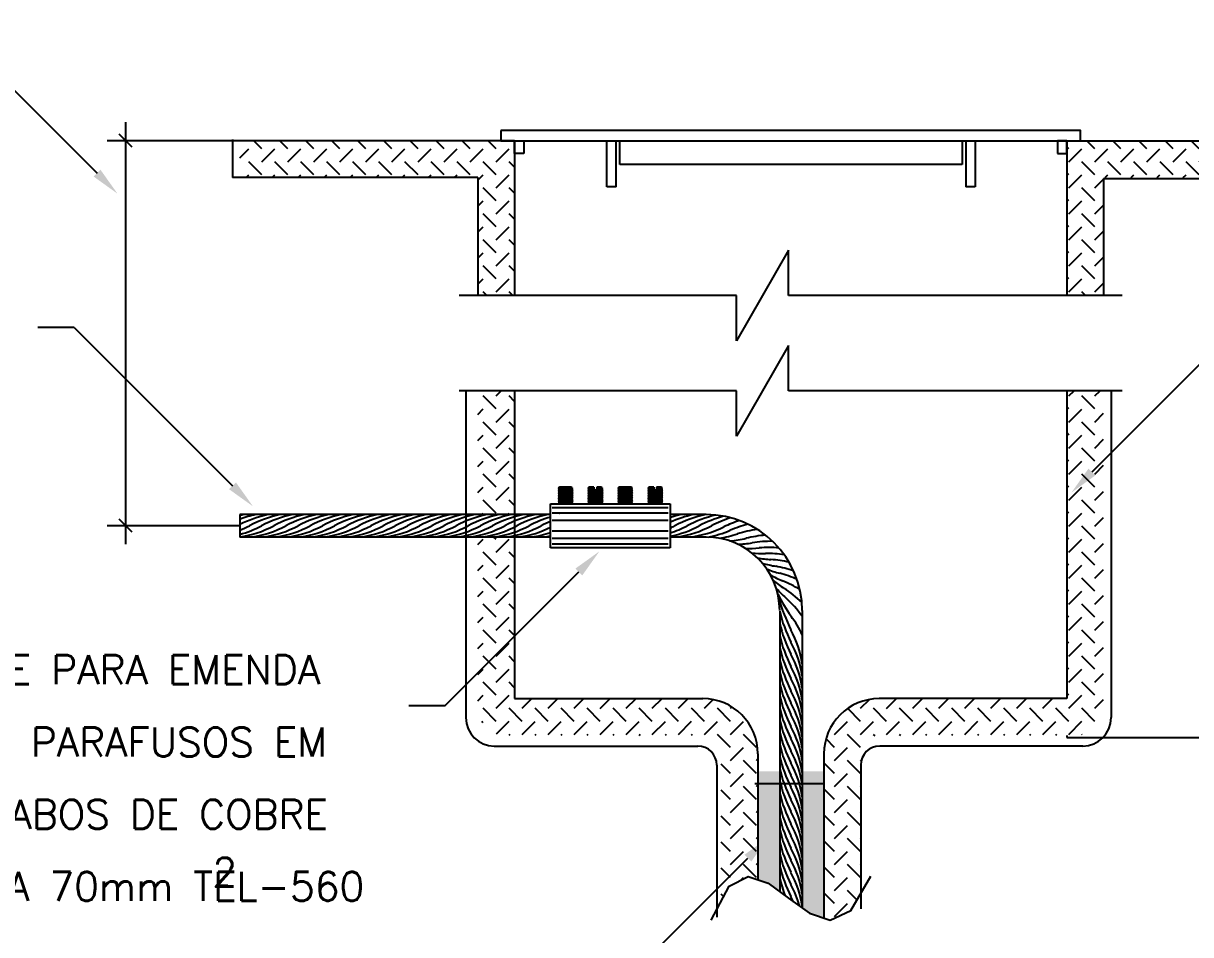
# Model space of a CAD drawing. Header units: millimetres. Extents: x -6668.5 to -6647.8, y -4697.4 to -4681.6.
# Drawn here: x -6662.9 to -6654.83, y -4688.22 to -4681.92 of the extents above; entities that cross this region are included whole.
import ezdxf
from ezdxf.enums import TextEntityAlignment as Align

# ---------------------------------------------------------------- set-up
doc = ezdxf.new("R2010")
doc.units = ezdxf.units.MM
doc.header["$LTSCALE"] = 10
doc.layers.add('Termotécnica', color=7, linetype='Continuous')
doc.styles.add('r80', font='romans.shx')

msp = doc.modelspace()

# ---------------------------------------------------------------- hatches: boundary and pattern name
at = {"layer": 'Termotécnica'}
h = msp.add_hatch(dxfattribs=at)
h.set_pattern_fill('CHECKERED', color=1, scale=0.127273, angle=45, style=0)
h.set_pattern_definition([(45, (-6664.6719, -4700.69756), (2e-14, 0.1799908), [0.1272727, -0.1272727]), (135, (-6664.6719, -4700.60757), (-0.1799908, 2e-14), [0.1272727, -0.1272727])])
h.paths.add_polyline_path([(-6659.7591, -4686.3608), (-6659.5046, -4686.1063), (-6659.5046, -4685.4735), (-6659.7591, -4685.4735)], flags=0)
h.paths.add_polyline_path([(-6659.6953, -4685.318), (-6659.6112, -4685.318), (-6659.5272, -4685.318), (-6659.5046, -4685.318), (-6659.5046, -4684.4624), (-6659.7591, -4684.4624), (-6659.7591, -4685.318)], flags=0)
h.paths.add_polyline_path([(-6657.1361, -4687.98), (-6657.3654, -4687.7506), (-6657.3654, -4688.1086), (-6657.3227, -4688.1225), (-6657.1805, -4688.0558)], flags=0)
h.paths.add_polyline_path([(-6657.822, -4686.9726, 0.414214), (-6658.2038, -4686.5907), (-6659.5046, -4686.5907), (-6659.5046, -4686.1063), (-6659.7591, -4686.3608), (-6659.7591, -4686.6544, 0.414214), (-6659.5682, -4686.8453), (-6658.2038, -4686.8453, -0.414214), (-6658.0766, -4686.9726), (-6658.0766, -4687.9922), (-6658.0213, -4687.8871), (-6657.8893, -4687.8207), (-6657.822, -4687.8437)], flags=0)
h.paths.add_polyline_path([(-6661.4045, -4682.9876), (-6659.7591, -4682.9876), (-6659.7591, -4683.8035), (-6659.5046, -4683.8035), (-6659.5046, -4682.8221), (-6659.5046, -4682.7331), (-6659.6, -4682.7331), (-6661.4045, -4682.7331)])
h.paths.add_polyline_path([(-6655.5909, -4682.7331), (-6655.6829, -4682.7331), (-6655.6864, -4682.7331), (-6655.6864, -4682.8221), (-6655.6864, -4683.8035), (-6655.4318, -4683.8035), (-6655.4318, -4682.9876), (-6653.783, -4682.9876), (-6653.783, -4682.7331)], flags=0)
h.paths.add_polyline_path([(-6655.4318, -4684.4624), (-6655.6864, -4684.4624), (-6655.6864, -4686.5907), (-6656.9836, -4686.5907, 0.414214), (-6657.3654, -4686.9726), (-6657.3654, -4687.7506), (-6657.1361, -4687.98), (-6657.1109, -4687.9369), (-6657.1109, -4686.9726, -0.414214), (-6656.9836, -4686.8453), (-6655.6864, -4686.8453), (-6655.6228, -4686.8453, 0.414214), (-6655.4318, -4686.6544), (-6655.4318, -4685.2046)])
h.paths.add_polyline_path([(-6657.822, -4688.3673), (-6657.8893, -4688.3443), (-6658.0213, -4688.4107), (-6658.0464, -4688.4584), (-6657.822, -4688.6828)])
h.paths.add_polyline_path([(-6657.1109, -4689.8942), (-6657.1109, -4688.4604), (-6657.1805, -4688.5793), (-6657.3227, -4688.6461), (-6657.3654, -4688.6322), (-6657.3654, -4689.6397)])
h.paths.add_polyline_path([(-6658.0766, -4690.2027), (-6658.0766, -4691.2145, 1), (-6657.1109, -4691.2145), (-6657.1109, -4689.8942), (-6657.3654, -4689.6397), (-6657.3654, -4691.2145, -1), (-6657.822, -4691.2145), (-6657.822, -4690.4573)])
h.paths.add_polyline_path([(-6657.822, -4690.4573), (-6657.822, -4688.6828), (-6658.0464, -4688.4584), (-6658.0766, -4688.5158), (-6658.0766, -4690.2027)], flags=0)
h = msp.add_hatch(dxfattribs=at)
h.set_pattern_fill('CONC', color=1, scale=0.254545, style=0)
h.set_pattern_definition([(0, (-6664.43008, -4700.53466), (0, 0.2545455), [0, -0.2545455]), (0, (-6664.42753, -4700.62375), (0, 0.2545455), [0, -0.2545455]), (0, (-6664.4199, -4700.4863), (0, 0.2545455), [0, -0.2545455]), (338.1986, (-6664.552258, -4700.5652), (0.76363643, -0.25454543), [0.0274153, -1.343354]), (216.8699, (-6664.526803, -4700.575383), (0.76363634, 0.50909094), [0.0127273, -1.26]), (130.6013, (-6664.536985, -4700.58302), (1.27272738, -1.527272477), [0.0234678, -2.3233252, 0]), (206.5651, (-6664.62098, -4700.61356), (-0.2545452, -0.2545458), [0.005692, -0.563489, 0]), (326.3099, (-6664.626076, -4700.61611), (0.5090908, -0.2545458), [0.009178, -0.908599]), (108.4349, (-6664.61844, -4700.6212), (-0.25454505, 0.509091), [0.0080495, -0.796894, 0]), (225, (-6664.45808, -4700.63902), (0, -0.2545455), [0.0107993, -0.3491821, 0]), (0, (-6664.4657, -4700.64666), (0.2545455, 0.2545455), [0.0152727, -0.2392727, 0]), (135, (-6664.45044, -4700.64666), (-0.2545455, 0), [0.0107993, -0.3491821, 0]), (251.5651, (-6664.48862, -4700.47611), (0.25454505, 0.509091), [0.0080495, -0.796894, 0]), (0, (-6664.49117, -4700.48375), (0.2545455, 0.2545455), [0.0127273, -0.2418182, 0]), (143.1301, (-6664.47844, -4700.483746), (-0.76363634, 0.50909094), [0.0127273, -1.26]), (213.6901, (-6664.62353, -4700.473564), (0.5090908, 0.2545458), [0.009178, -0.908599]), (341.5651, (-6664.63117, -4700.478655), (-0.509091, 0.25454505), [0.016099, -0.7888445]), (126.8699, (-6664.615894, -4700.483746), (0.50909094, -0.76363634), [0.0127273, -1.26]), (0, (-6664.5497, -4700.48375), (0, 0.2545455), [0, -0.2545455]), (0, (-6664.61844, -4700.54993), (0, 0.2545455), [0, -0.2545455]), (0, (-6664.54717, -4700.6441), (0, 0.2545455), [0, -0.2545455]), (0, (-6664.47844, -4700.5652), (0, 0.2545455), [0, -0.2545455]), (0, (-6664.55226, -4700.52193), (0, 0.2545455), [0, -0.2545455]), (0, (-6664.60826, -4700.5143), (0, 0.2545455), [0, -0.2545455]), (0, (-6664.58535, -4700.52956), (0, 0.2545455), [0, -0.2545455]), (0, (-6664.59553, -4700.59066), (0, 0.2545455), [0, -0.2545455]), (0, (-6664.65662, -4700.58047), (0, 0.2545455), [0, -0.2545455]), (0, (-6664.65408, -4700.52193), (0, 0.2545455), [0, -0.2545455]), (0, (-6664.6617, -4700.46593), (0, 0.2545455), [0, -0.2545455]), (0, (-6664.5828, -4700.45575), (0, 0.2545455), [0, -0.2545455]), (0, (-6664.5268, -4700.44556), (0, 0.2545455), [0, -0.2545455]), (0, (-6664.4377, -4700.45575), (0, 0.2545455), [0, -0.2545455]), (0, (-6664.4988, -4700.53466), (0, 0.2545455), [0, -0.2545455]), (0, (-6664.52426, -4700.48884), (0, 0.2545455), [0, -0.2545455]), (0, (-6664.5039, -4700.61102), (0, 0.2545455), [0, -0.2545455]), (0, (-6664.58026, -4700.62375), (0, 0.2545455), [0, -0.2545455]), (0, (-6664.5039, -4700.67975), (0, 0.2545455), [0, -0.2545455]), (0, (-6664.5879, -4700.66447), (0, 0.2545455), [0, -0.2545455]), (0, (-6664.66935, -4700.6721), (0, 0.2545455), [0, -0.2545455]), (0, (-6664.6388, -4700.68484), (0, 0.2545455), [0, -0.2545455]), (0, (-6664.63626, -4700.6492), (0, 0.2545455), [0, -0.2545455]), (0, (-6664.4657, -4700.68993), (0, 0.2545455), [0, -0.2545455]), (0, (-6664.43517, -4700.58556), (0, 0.2545455), [0, -0.2545455]), (0, (-6664.4479, -4700.5092), (0, 0.2545455), [0, -0.2545455]), (0, (-6664.56498, -4700.69247), (0, 0.2545455), [0, -0.2545455])])
h.paths.add_polyline_path([(-6657.503, -4689.2269), (-6657.4835, -4689.2269), (-6657.4835, -4689.5216), (-6657.3654, -4689.6397), (-6657.3654, -4688.6322), (-6657.4665, -4688.5992), (-6657.516, -4688.5634), (-6657.516, -4689.2269)])
h.paths.add_polyline_path([(-6657.3654, -4688.1086), (-6657.3654, -4687.7506), (-6657.3654, -4687.0941), (-6657.516, -4687.0941), (-6657.516, -4688.0398), (-6657.4665, -4688.0756)])
h.paths.add_polyline_path([(-6657.6715, -4687.915), (-6657.6715, -4687.831), (-6657.6715, -4687.7469), (-6657.6715, -4687.6629), (-6657.6715, -4687.5788), (-6657.6715, -4687.4948), (-6657.6715, -4687.4108), (-6657.6715, -4687.3267), (-6657.6715, -4687.2427), (-6657.6715, -4687.1586), (-6657.6715, -4687.0941), (-6657.822, -4687.0941), (-6657.822, -4687.8437), (-6657.7517, -4687.8678), (-6657.6715, -4687.9267)])
h.paths.add_polyline_path([(-6657.7039, -4690.5754), (-6657.7039, -4690.3326, -0.761341), (-6657.5722, -4690.2973), (-6657.5593, -4690.2778), (-6657.5529, -4690.2734), (-6657.5383, -4690.2631), (-6657.5139, -4690.2771), (-6657.5113, -4690.2818), (-6657.4835, -4690.3326), (-6657.4835, -4691.1344), (-6657.5937, -4691.3155), (-6657.7039, -4691.1344), (-6657.7039, -4690.5754), (-6657.822, -4690.4573), (-6657.822, -4691.2145, 1), (-6657.3654, -4691.2145), (-6657.3654, -4689.6397), (-6657.4835, -4689.5216), (-6657.4835, -4690.0838), (-6657.4835, -4690.0838, -0.761341), (-6657.6153, -4690.119), (-6657.6282, -4690.1385), (-6657.6386, -4690.1458), (-6657.6492, -4690.1533), (-6657.6736, -4690.1393), (-6657.6844, -4690.1195), (-6657.7039, -4690.0838), (-6657.7039, -4689.2269), (-6657.6844, -4689.2269), (-6657.6715, -4689.2269), (-6657.6715, -4689.1756), (-6657.6715, -4689.0916), (-6657.6715, -4689.0076), (-6657.6715, -4688.9235), (-6657.6715, -4688.8395), (-6657.6715, -4688.7554), (-6657.6715, -4688.6714), (-6657.6715, -4688.5873), (-6657.6715, -4688.5033), (-6657.6715, -4688.4503), (-6657.7517, -4688.3914), (-6657.822, -4688.3673), (-6657.822, -4688.6828), (-6657.822, -4690.4573)])

# ---------------------------------------------------------------- linework, layer by layer
at = {"layer": 'Termotécnica', "color": 2}
for p, q in [((-6663.427, -4681.9214), (-6662.3912, -4682.9572)), ((-6659.5046, -4682.7331), (-6661.4045, -4682.7331)), ((-6655.6829, -4682.7331), (-6653.783, -4682.7331)), ((-6654.4091, -4683.9203), (-6655.5131, -4685.0243)), ((-6662.5495, -4684.0246), (-6662.7995, -4684.0246)), ((-6662.5495, -4684.0246), (-6662.4762, -4684.0978)), ((-6662.4762, -4684.0978), (-6661.4546, -4685.1195)), ((-6659.1926, -4685.1281), (-6659.2037, -4685.1346)), ((-6659.2037, -4685.1346), (-6659.1926, -4685.1393)), ((-6659.1926, -4685.1393), (-6659.2037, -4685.1458)), ((-6659.2037, -4685.1458), (-6659.1926, -4685.1504)), ((-6659.1926, -4685.1504), (-6659.2037, -4685.157)), ((-6659.2037, -4685.157), (-6659.1926, -4685.1616)), ((-6659.1926, -4685.1616), (-6659.2037, -4685.1681)), ((-6659.2037, -4685.1681), (-6659.1926, -4685.1728)), ((-6659.1926, -4685.1728), (-6659.2037, -4685.1793)), ((-6659.2037, -4685.1793), (-6659.1926, -4685.1839)), ((-6659.113, -4685.1281), (-6659.1926, -4685.1281)), ((-6659.1926, -4685.1281), (-6659.1057, -4685.1281)), ((-6659.1057, -4685.1281), (-6659.113, -4685.1324)), ((-6659.113, -4685.1324), (-6659.1019, -4685.137)), ((-6659.1019, -4685.137), (-6659.113, -4685.1436)), ((-6659.113, -4685.1436), (-6659.1019, -4685.1482)), ((-6659.1019, -4685.1482), (-6659.113, -4685.1547)), ((-6659.113, -4685.1547), (-6659.1019, -4685.1594)), ((-6659.1019, -4685.1594), (-6659.113, -4685.1659)), ((-6659.113, -4685.1659), (-6659.1019, -4685.1705)), ((-6659.1019, -4685.1705), (-6659.113, -4685.1771)), ((-6659.113, -4685.1771), (-6659.1019, -4685.1817)), ((-6659.1019, -4685.1817), (-6659.113, -4685.1882)), ((-6658.9858, -4685.1281), (-6658.9969, -4685.1346)), ((-6658.9969, -4685.1346), (-6658.9858, -4685.1393)), ((-6658.9858, -4685.1393), (-6658.9969, -4685.1458)), ((-6658.9969, -4685.1458), (-6658.9858, -4685.1504)), ((-6658.9858, -4685.1504), (-6658.9969, -4685.157)), ((-6658.9969, -4685.157), (-6658.9858, -4685.1616)), ((-6658.9858, -4685.1616), (-6658.9969, -4685.1681)), ((-6658.9969, -4685.1681), (-6658.9858, -4685.1728)), ((-6658.9858, -4685.1728), (-6658.9969, -4685.1793)), ((-6658.9969, -4685.1793), (-6658.9858, -4685.1839)), ((-6658.9858, -4685.1281), (-6658.9555, -4685.1281)), ((-6658.9555, -4685.1281), (-6658.9858, -4685.1281)), ((-6658.9555, -4685.1281), (-6658.9555, -4685.1472)), ((-6658.9555, -4685.1472), (-6658.9364, -4685.1472)), ((-6658.9062, -4685.1281), (-6658.9364, -4685.1281)), ((-6658.9364, -4685.1281), (-6658.9364, -4685.1472)), ((-6658.9364, -4685.1281), (-6658.8989, -4685.1281)), ((-6658.8989, -4685.1281), (-6658.9062, -4685.1324)), ((-6658.9062, -4685.1324), (-6658.8951, -4685.137)), ((-6658.8951, -4685.137), (-6658.9062, -4685.1436)), ((-6658.9062, -4685.1436), (-6658.8951, -4685.1482)), ((-6658.8951, -4685.1482), (-6658.9062, -4685.1547)), ((-6658.9062, -4685.1547), (-6658.8951, -4685.1594)), ((-6658.8951, -4685.1594), (-6658.9062, -4685.1659)), ((-6658.9062, -4685.1659), (-6658.8951, -4685.1705)), ((-6658.8951, -4685.1705), (-6658.9062, -4685.1771)), ((-6658.9062, -4685.1771), (-6658.8951, -4685.1817)), ((-6658.8951, -4685.1817), (-6658.9062, -4685.1882)), ((-6658.7789, -4685.1281), (-6658.7901, -4685.1346)), ((-6658.7901, -4685.1346), (-6658.7789, -4685.1393)), ((-6658.7789, -4685.1393), (-6658.7901, -4685.1458)), ((-6658.7901, -4685.1458), (-6658.7789, -4685.1504)), ((-6658.7789, -4685.1504), (-6658.7901, -4685.157)), ((-6658.7901, -4685.157), (-6658.7789, -4685.1616)), ((-6658.7789, -4685.1616), (-6658.7901, -4685.1681)), ((-6658.7901, -4685.1681), (-6658.7789, -4685.1728)), ((-6658.7789, -4685.1728), (-6658.7901, -4685.1793)), ((-6658.7901, -4685.1793), (-6658.7789, -4685.1839)), ((-6658.7789, -4685.1281), (-6658.6921, -4685.1281)), ((-6658.6994, -4685.1281), (-6658.7789, -4685.1281)), ((-6658.6921, -4685.1281), (-6658.6994, -4685.1324)), ((-6658.6994, -4685.1324), (-6658.6882, -4685.137)), ((-6658.6882, -4685.137), (-6658.6994, -4685.1436)), ((-6658.6994, -4685.1436), (-6658.6882, -4685.1482)), ((-6658.6882, -4685.1482), (-6658.6994, -4685.1547)), ((-6658.6994, -4685.1547), (-6658.6882, -4685.1594)), ((-6658.6882, -4685.1594), (-6658.6994, -4685.1659)), ((-6658.6994, -4685.1659), (-6658.6882, -4685.1705)), ((-6658.6882, -4685.1705), (-6658.6994, -4685.1771)), ((-6658.6994, -4685.1771), (-6658.6882, -4685.1817)), ((-6658.6882, -4685.1817), (-6658.6994, -4685.1882)), ((-6658.5721, -4685.1281), (-6658.5832, -4685.1346)), ((-6658.5832, -4685.1346), (-6658.5721, -4685.1393)), ((-6658.5721, -4685.1393), (-6658.5832, -4685.1458)), ((-6658.5832, -4685.1458), (-6658.5721, -4685.1504)), ((-6658.5721, -4685.1504), (-6658.5832, -4685.157)), ((-6658.5832, -4685.157), (-6658.5721, -4685.1616)), ((-6658.5721, -4685.1616), (-6658.5832, -4685.1681)), ((-6658.5832, -4685.1681), (-6658.5721, -4685.1728)), ((-6658.5721, -4685.1728), (-6658.5832, -4685.1793)), ((-6658.5832, -4685.1793), (-6658.5721, -4685.1839)), ((-6658.5419, -4685.1281), (-6658.5721, -4685.1281)), ((-6658.5721, -4685.1281), (-6658.5419, -4685.1281)), ((-6658.5419, -4685.1281), (-6658.5419, -4685.1472)), ((-6658.5419, -4685.1472), (-6658.5228, -4685.1472)), ((-6658.5228, -4685.1281), (-6658.4852, -4685.1281)), ((-6658.5228, -4685.1281), (-6658.5228, -4685.1472)), ((-6658.4925, -4685.1281), (-6658.5228, -4685.1281)), ((-6658.4852, -4685.1281), (-6658.4925, -4685.1324)), ((-6658.4925, -4685.1324), (-6658.4814, -4685.137)), ((-6658.4814, -4685.137), (-6658.4925, -4685.1436)), ((-6658.4925, -4685.1436), (-6658.4814, -4685.1482)), ((-6658.4814, -4685.1482), (-6658.4925, -4685.1547)), ((-6658.4925, -4685.1547), (-6658.4814, -4685.1594)), ((-6658.4814, -4685.1594), (-6658.4925, -4685.1659)), ((-6658.4925, -4685.1659), (-6658.4814, -4685.1705)), ((-6658.4814, -4685.1705), (-6658.4925, -4685.1771)), ((-6658.4925, -4685.1771), (-6658.4814, -4685.1817)), ((-6658.4814, -4685.1817), (-6658.4925, -4685.1882)), ((-6659.2562, -4685.243), (-6658.4289, -4685.243)), ((-6659.2562, -4685.5485), (-6659.2562, -4685.243)), ((-6659.1926, -4685.1839), (-6659.2037, -4685.1905)), ((-6659.2037, -4685.1905), (-6659.1926, -4685.1951)), ((-6659.1926, -4685.1951), (-6659.2037, -4685.2016)), ((-6659.2037, -4685.2016), (-6659.1926, -4685.2062)), ((-6659.1926, -4685.2062), (-6659.2037, -4685.2128)), ((-6659.2037, -4685.2128), (-6659.1926, -4685.2174)), ((-6659.1926, -4685.2174), (-6659.2037, -4685.2239)), ((-6659.2037, -4685.2239), (-6659.1926, -4685.2286)), ((-6659.1926, -4685.2286), (-6659.2037, -4685.2351)), ((-6659.2037, -4685.2351), (-6659.1926, -4685.2397)), ((-6659.1926, -4685.2397), (-6659.1981, -4685.243)), ((-6659.113, -4685.1882), (-6659.1019, -4685.1928)), ((-6659.1019, -4685.1928), (-6659.113, -4685.1994)), ((-6659.113, -4685.1994), (-6659.1019, -4685.204)), ((-6659.1019, -4685.204), (-6659.113, -4685.2105)), ((-6659.113, -4685.2105), (-6659.1019, -4685.2152)), ((-6659.1019, -4685.2152), (-6659.113, -4685.2217)), ((-6659.113, -4685.2217), (-6659.1019, -4685.2263)), ((-6659.1019, -4685.2263), (-6659.113, -4685.2329)), ((-6659.113, -4685.2329), (-6659.1019, -4685.2375)), ((-6659.1019, -4685.2375), (-6659.1113, -4685.243)), ((-6658.9858, -4685.1839), (-6658.9969, -4685.1905)), ((-6658.9969, -4685.1905), (-6658.9858, -4685.1951)), ((-6658.9858, -4685.1951), (-6658.9969, -4685.2016)), ((-6658.9969, -4685.2016), (-6658.9858, -4685.2062)), ((-6658.9858, -4685.2062), (-6658.9969, -4685.2128)), ((-6658.9969, -4685.2128), (-6658.9858, -4685.2174)), ((-6658.9858, -4685.2174), (-6658.9969, -4685.2239)), ((-6658.9969, -4685.2239), (-6658.9858, -4685.2286)), ((-6658.9858, -4685.2286), (-6658.9969, -4685.2351)), ((-6658.9969, -4685.2351), (-6658.9858, -4685.2397)), ((-6658.9858, -4685.2397), (-6658.9913, -4685.243)), ((-6658.9062, -4685.1882), (-6658.8951, -4685.1928)), ((-6658.8951, -4685.1928), (-6658.9062, -4685.1994)), ((-6658.9062, -4685.1994), (-6658.8951, -4685.204)), ((-6658.8951, -4685.204), (-6658.9062, -4685.2105)), ((-6658.9062, -4685.2105), (-6658.8951, -4685.2152)), ((-6658.8951, -4685.2152), (-6658.9062, -4685.2217)), ((-6658.9062, -4685.2217), (-6658.8951, -4685.2263)), ((-6658.8951, -4685.2263), (-6658.9062, -4685.2329)), ((-6658.9062, -4685.2329), (-6658.8951, -4685.2375)), ((-6658.8951, -4685.2375), (-6658.9044, -4685.243)), ((-6658.7789, -4685.1839), (-6658.7901, -4685.1905)), ((-6658.7901, -4685.1905), (-6658.7789, -4685.1951)), ((-6658.7789, -4685.1951), (-6658.7901, -4685.2016)), ((-6658.7901, -4685.2016), (-6658.7789, -4685.2062)), ((-6658.7789, -4685.2062), (-6658.7901, -4685.2128)), ((-6658.7901, -4685.2128), (-6658.7789, -4685.2174)), ((-6658.7789, -4685.2174), (-6658.7901, -4685.2239)), ((-6658.7901, -4685.2239), (-6658.7789, -4685.2286)), ((-6658.7789, -4685.2286), (-6658.7901, -4685.2351)), ((-6658.7901, -4685.2351), (-6658.7789, -4685.2397)), ((-6658.7789, -4685.2397), (-6658.7845, -4685.243)), ((-6658.6994, -4685.1882), (-6658.6882, -4685.1928)), ((-6658.6882, -4685.1928), (-6658.6994, -4685.1994)), ((-6658.6994, -4685.1994), (-6658.6882, -4685.204)), ((-6658.6882, -4685.204), (-6658.6994, -4685.2105)), ((-6658.6994, -4685.2105), (-6658.6882, -4685.2152)), ((-6658.6882, -4685.2152), (-6658.6994, -4685.2217)), ((-6658.6994, -4685.2217), (-6658.6882, -4685.2263)), ((-6658.6882, -4685.2263), (-6658.6994, -4685.2329)), ((-6658.6994, -4685.2329), (-6658.6882, -4685.2375)), ((-6658.6882, -4685.2375), (-6658.6976, -4685.243)), ((-6658.5721, -4685.1839), (-6658.5832, -4685.1905)), ((-6658.5832, -4685.1905), (-6658.5721, -4685.1951)), ((-6658.5721, -4685.1951), (-6658.5832, -4685.2016)), ((-6658.5832, -4685.2016), (-6658.5721, -4685.2062)), ((-6658.5721, -4685.2062), (-6658.5832, -4685.2128)), ((-6658.5832, -4685.2128), (-6658.5721, -4685.2174)), ((-6658.5721, -4685.2174), (-6658.5832, -4685.2239)), ((-6658.5832, -4685.2239), (-6658.5721, -4685.2286)), ((-6658.5721, -4685.2286), (-6658.5832, -4685.2351)), ((-6658.5832, -4685.2351), (-6658.5721, -4685.2397)), ((-6658.5721, -4685.2397), (-6658.5777, -4685.243)), ((-6658.4925, -4685.1882), (-6658.4814, -4685.1928)), ((-6658.4814, -4685.1928), (-6658.4925, -4685.1994)), ((-6658.4925, -4685.1994), (-6658.4814, -4685.204)), ((-6658.4814, -4685.204), (-6658.4925, -4685.2105)), ((-6658.4925, -4685.2105), (-6658.4814, -4685.2152)), ((-6658.4814, -4685.2152), (-6658.4925, -4685.2217)), ((-6658.4925, -4685.2217), (-6658.4814, -4685.2263)), ((-6658.4814, -4685.2263), (-6658.4925, -4685.2329)), ((-6658.4925, -4685.2329), (-6658.4814, -4685.2375)), ((-6658.4814, -4685.2375), (-6658.4908, -4685.243)), ((-6658.4289, -4685.243), (-6658.4289, -4685.5485)), ((-6659.2562, -4685.318), (-6661.4045, -4685.318)), ((-6661.4045, -4685.318), (-6661.4045, -4685.4735)), ((-6658.1825, -4685.318), (-6658.4289, -4685.318)), ((-6659.2562, -4685.4735), (-6661.4045, -4685.4735)), ((-6658.1805, -4685.4735), (-6658.4289, -4685.4735)), ((-6658.4289, -4685.5485), (-6659.2562, -4685.5485)), ((-6659.4811, -4686.1362), (-6659.0598, -4685.7149)), ((-6657.6715, -4685.9866), (-6657.6715, -4687.9267)), ((-6657.516, -4685.9819), (-6657.516, -4688.0398)), ((-6659.883, -4686.5382), (-6659.4811, -4686.1362)), ((-6659.9859, -4686.6411), (-6659.883, -4686.5382)), ((-6659.5046, -4686.5907), (-6658.2038, -4686.5907)), ((-6655.6864, -4686.5907), (-6656.9836, -4686.5907)), ((-6659.9859, -4686.6411), (-6660.2359, -4686.6411)), ((-6655.6864, -4686.8453), (-6655.6864, -4686.8595)), ((-6657.822, -4686.9726), (-6657.822, -4687.8437)), ((-6657.3654, -4686.9726), (-6657.3654, -4688.1086)), ((-6658.52, -4688.3226), (-6657.8917, -4687.6943))]:
    msp.add_line(p, q, dxfattribs=at)
at = {"layer": 'Termotécnica', "color": 1}
for p, q in [((-6662.1935, -4682.6058), (-6662.1935, -4685.523)), ((-6661.4045, -4682.7331), (-6662.3208, -4682.7331)), ((-6662.1485, -4682.778), (-6662.2385, -4682.6881)), ((-6657.6108, -4683.4897), (-6657.971, -4684.1173)), ((-6657.6108, -4683.8035), (-6657.6108, -4683.4897)), ((-6657.971, -4683.8035), (-6659.8864, -4683.8035)), ((-6657.971, -4684.1173), (-6657.971, -4683.8035)), ((-6655.3046, -4683.8035), (-6657.6108, -4683.8035)), ((-6657.6108, -4684.1486), (-6657.971, -4684.7763)), ((-6657.6108, -4684.4624), (-6657.6108, -4684.1486)), ((-6657.971, -4684.4624), (-6659.8864, -4684.4624)), ((-6657.971, -4684.7763), (-6657.971, -4684.4624)), ((-6655.3046, -4684.4624), (-6657.6108, -4684.4624)), ((-6659.113, -4685.1324), (-6659.1926, -4685.1393)), ((-6659.113, -4685.1436), (-6659.1926, -4685.1504)), ((-6659.113, -4685.1547), (-6659.1926, -4685.1616)), ((-6659.113, -4685.1659), (-6659.1926, -4685.1728)), ((-6659.113, -4685.1771), (-6659.1926, -4685.1839)), ((-6658.9555, -4685.1367), (-6658.9858, -4685.1393)), ((-6658.9482, -4685.1472), (-6658.9858, -4685.1504)), ((-6658.9062, -4685.1547), (-6658.9858, -4685.1616)), ((-6658.9062, -4685.1659), (-6658.9858, -4685.1728)), ((-6658.9062, -4685.1771), (-6658.9858, -4685.1839)), ((-6658.9062, -4685.1324), (-6658.9364, -4685.135)), ((-6658.9062, -4685.1436), (-6658.9364, -4685.1462)), ((-6658.6994, -4685.1324), (-6658.7789, -4685.1393)), ((-6658.6994, -4685.1436), (-6658.7789, -4685.1504)), ((-6658.6994, -4685.1547), (-6658.7789, -4685.1616)), ((-6658.6994, -4685.1659), (-6658.7789, -4685.1728)), ((-6658.6994, -4685.1771), (-6658.7789, -4685.1839)), ((-6658.5419, -4685.1367), (-6658.5721, -4685.1393)), ((-6658.5346, -4685.1472), (-6658.5721, -4685.1504)), ((-6658.4925, -4685.1547), (-6658.5721, -4685.1616)), ((-6658.4925, -4685.1659), (-6658.5721, -4685.1728)), ((-6658.4925, -4685.1771), (-6658.5721, -4685.1839)), ((-6658.4925, -4685.1324), (-6658.5228, -4685.135)), ((-6658.4925, -4685.1436), (-6658.5228, -4685.1462)), ((-6659.113, -4685.1882), (-6659.1926, -4685.1951)), ((-6659.113, -4685.1994), (-6659.1926, -4685.2062)), ((-6659.113, -4685.2105), (-6659.1926, -4685.2174)), ((-6659.113, -4685.2217), (-6659.1926, -4685.2286)), ((-6659.113, -4685.2329), (-6659.1926, -4685.2397)), ((-6658.9062, -4685.1882), (-6658.9858, -4685.1951)), ((-6658.9062, -4685.1994), (-6658.9858, -4685.2062)), ((-6658.9062, -4685.2105), (-6658.9858, -4685.2174)), ((-6658.9062, -4685.2217), (-6658.9858, -4685.2286)), ((-6658.9062, -4685.2329), (-6658.9858, -4685.2397)), ((-6658.6994, -4685.1882), (-6658.7789, -4685.1951)), ((-6658.6994, -4685.1994), (-6658.7789, -4685.2062)), ((-6658.6994, -4685.2105), (-6658.7789, -4685.2174)), ((-6658.6994, -4685.2217), (-6658.7789, -4685.2286)), ((-6658.6994, -4685.2329), (-6658.7789, -4685.2397)), ((-6658.4925, -4685.1882), (-6658.5721, -4685.1951)), ((-6658.4925, -4685.1994), (-6658.5721, -4685.2062)), ((-6658.4925, -4685.2105), (-6658.5721, -4685.2174)), ((-6658.4925, -4685.2217), (-6658.5721, -4685.2286)), ((-6658.4925, -4685.2329), (-6658.5721, -4685.2397)), ((-6659.2435, -4685.2685), (-6658.4417, -4685.2685)), ((-6659.2435, -4685.3066), (-6658.4417, -4685.3066)), ((-6661.4045, -4685.3957), (-6662.3208, -4685.3957)), ((-6662.1485, -4685.4407), (-6662.2385, -4685.3507)), ((-6659.2435, -4685.3576), (-6658.4417, -4685.3576)), ((-6658.4417, -4685.4339), (-6659.2435, -4685.4339)), ((-6658.4417, -4685.4848), (-6659.2435, -4685.4848)), ((-6658.4417, -4685.523), (-6659.2435, -4685.523)), ((-6655.6864, -4686.8595), (-6654.4516, -4686.8595)), ((-6659.6447, -4686.9193), (-6658.2379, -4686.9193)), ((-6655.5767, -4686.9193), (-6656.9798, -4686.9193)), ((-6658.1067, -4687.0505), (-6658.1067, -4688.1018)), ((-6657.111, -4687.0505), (-6657.111, -4688.0447)), ((-6657.3735, -4687.1806), (-6657.8443, -4687.1806))]:
    msp.add_line(p, q, dxfattribs=at)
at = {"layer": 'Termotécnica', "color": 1, "ltscale": 10}
for p, q in [((-6661.4556, -4682.7251), (-6661.4556, -4682.9876)), ((-6659.7591, -4682.9876), (-6661.4556, -4682.9876)), ((-6659.7591, -4682.9876), (-6659.7591, -4683.8035)), ((-6655.4318, -4682.9955), (-6653.783, -4682.9955)), ((-6655.4318, -4682.9955), (-6655.4318, -4683.8035)), ((-6659.8415, -4684.4624), (-6659.8415, -4686.7224)), ((-6655.3799, -4684.4624), (-6655.3799, -4686.7224))]:
    msp.add_line(p, q, dxfattribs=at)
at = {"layer": 'Termotécnica', "color": 3, "ltscale": 10}
for p, q in [((-6659.5046, -4682.7331), (-6659.5046, -4683.8035)), ((-6655.6864, -4682.7331), (-6655.6864, -4683.8035)), ((-6659.5046, -4684.4624), (-6659.5046, -4686.5907)), ((-6655.6864, -4684.4624), (-6655.6864, -4686.5907))]:
    msp.add_line(p, q, dxfattribs=at)
at = {"layer": 'Termotécnica', "color": 3}
for p, q in [((-6658.8665, -4683.0512), (-6658.8665, -4682.7331)), ((-6658.8028, -4683.0512), (-6658.8028, -4682.7331)), ((-6658.7774, -4682.8985), (-6658.7774, -4682.7331)), ((-6656.4101, -4682.7331), (-6656.4101, -4682.8985)), ((-6656.3846, -4682.7331), (-6656.3846, -4683.0512)), ((-6656.321, -4682.7331), (-6656.321, -4683.0512)), ((-6656.4101, -4682.8985), (-6658.7774, -4682.8985)), ((-6658.8028, -4683.0512), (-6658.8665, -4683.0512)), ((-6656.321, -4683.0512), (-6656.3846, -4683.0512))]:
    msp.add_line(p, q, dxfattribs=at)
at = {"layer": 'Termotécnica', "color": 3, "ltscale": 10}
for points in [[(-6659.6, -4682.6632), (-6659.6, -4682.7331), (-6655.5909, -4682.7331), (-6655.5909, -4682.6632)], [(-6659.4409, -4682.8221), (-6659.5046, -4682.8221), (-6659.5046, -4682.7331), (-6659.4409, -4682.7331)], [(-6655.75, -4682.8221), (-6655.6864, -4682.8221), (-6655.6864, -4682.7331), (-6655.75, -4682.7331)]]:
    msp.add_lwpolyline(points, close=True, dxfattribs=at)
at = {"layer": 'Termotécnica', "color": 2}
msp.add_lwpolyline([(-6658.1458, -4688.1239), (-6658.0213, -4687.8871), (-6657.8893, -4687.8207), (-6657.7517, -4687.8678), (-6657.6101, -4687.9717), (-6657.4665, -4688.0756), (-6657.3227, -4688.1225), (-6657.1805, -4688.0558), (-6657.0416, -4687.8185)], dxfattribs=at)
at = {"layer": 'Termotécnica', "color": 1}
for centre, radius, start, end in [((-6661.1796, -4686.1899), 0.8937, 102.69582, 104.5698), ((-6661.0956, -4686.1899), 0.8937, 102.69582, 110.21797), ((-6661.0116, -4686.1899), 0.8937, 102.69582, 116.08001), ((-6660.9275, -4686.1899), 0.8937, 102.69582, 117.30418), ((-6660.8435, -4686.1899), 0.8937, 102.69582, 117.30418), ((-6660.7594, -4686.1899), 0.8937, 102.69582, 117.30418), ((-6660.6754, -4686.1899), 0.8937, 102.69582, 117.30418), ((-6660.5913, -4686.1899), 0.8937, 102.69582, 117.30418), ((-6660.5073, -4686.1899), 0.8937, 102.69582, 117.30418), ((-6660.4233, -4686.1899), 0.8937, 102.69582, 117.30418), ((-6660.3392, -4686.1899), 0.8937, 102.69582, 117.30418), ((-6660.2552, -4686.1899), 0.8937, 102.69582, 117.30418), ((-6660.1711, -4686.1899), 0.8937, 102.69582, 117.30418), ((-6660.0871, -4686.1899), 0.8937, 102.69582, 117.30418), ((-6660.003, -4686.1899), 0.8937, 102.69582, 117.30418), ((-6659.919, -4686.1899), 0.8937, 102.69582, 117.30418), ((-6659.835, -4686.1899), 0.8937, 102.69582, 117.30418), ((-6659.7509, -4686.1899), 0.8937, 102.69582, 117.30418), ((-6659.6669, -4686.1899), 0.8937, 102.69582, 117.30418), ((-6659.5828, -4686.1899), 0.8937, 102.69582, 117.30418), ((-6659.4988, -4686.1899), 0.8937, 102.69582, 117.30418), ((-6659.4148, -4686.1899), 0.8937, 102.69582, 117.30418), ((-6659.3307, -4686.1899), 0.8937, 102.69582, 117.30418), ((-6659.2467, -4686.1899), 0.8937, 102.69582, 117.30418), ((-6659.1626, -4686.1899), 0.8937, 102.69582, 117.30418), ((-6659.0786, -4686.1899), 0.8937, 102.69582, 117.30418), ((-6658.9945, -4686.1899), 0.8937, 107.02327, 117.30418), ((-6658.9945, -4686.1899), 0.8937, 102.69582, 102.70044), ((-6658.0701, -4686.1899), 0.8937, 102.69582, 113.67235), ((-6658.1541, -4686.1899), 0.8937, 102.69582, 107.90698), ((-6657.986, -4686.1899), 0.8937, 102.69582, 117.30418), ((-6657.902, -4686.1899), 0.8937, 103.66424, 117.30418), ((-6657.818, -4686.1899), 0.8937, 105.64063, 117.30418), ((-6657.7339, -4686.1899), 0.8937, 108.04067, 117.30418), ((-6661.5941, -4684.7606), 0.7207, 285.25755, 298.21026), ((-6661.6782, -4684.7606), 0.7207, 292.3194, 298.21026), ((-6661.5101, -4684.7606), 0.7207, 278.48026, 298.21026), ((-6661.426, -4684.7606), 0.7207, 278.48026, 298.21026), ((-6661.342, -4684.7606), 0.7207, 278.48026, 298.21026), ((-6661.258, -4684.7606), 0.7207, 278.48026, 298.21026), ((-6661.1739, -4684.7606), 0.7207, 278.48026, 298.21026), ((-6661.0899, -4684.7606), 0.7207, 278.48026, 298.21026), ((-6661.0058, -4684.7606), 0.7207, 278.48026, 298.21026), ((-6660.9218, -4684.7606), 0.7207, 278.48026, 298.21026), ((-6660.8377, -4684.7606), 0.7207, 278.48026, 298.21026), ((-6660.7537, -4684.7606), 0.7207, 278.48026, 298.21026), ((-6660.6697, -4684.7606), 0.7207, 278.48026, 298.21026), ((-6660.5856, -4684.7606), 0.7207, 278.48026, 298.21026), ((-6660.5016, -4684.7606), 0.7207, 278.48026, 298.21026), ((-6660.4175, -4684.7606), 0.7207, 278.48026, 298.21026), ((-6660.3335, -4684.7606), 0.7207, 278.48026, 298.21026), ((-6660.2495, -4684.7606), 0.7207, 278.48026, 298.21026), ((-6660.1654, -4684.7606), 0.7207, 278.48026, 298.21026), ((-6660.0814, -4684.7606), 0.7207, 278.48026, 298.21026), ((-6659.9973, -4684.7606), 0.7207, 278.48026, 298.21026), ((-6659.9133, -4684.7606), 0.7207, 278.48026, 298.21026), ((-6659.8292, -4684.7606), 0.7207, 278.48026, 298.21026), ((-6659.7452, -4684.7606), 0.7207, 278.48026, 298.21026), ((-6659.6612, -4684.7606), 0.7207, 278.48026, 298.21026), ((-6659.5771, -4684.7606), 0.7207, 278.48026, 296.4417), ((-6658.9105, -4686.1899), 0.8937, 112.75512, 117.30418), ((-6658.5686, -4684.7606), 0.7207, 281.1758, 298.21026), ((-6658.6527, -4684.7606), 0.7207, 288.08521, 298.21026), ((-6658.7367, -4684.7606), 0.7207, 295.27998, 298.21026), ((-6658.4846, -4684.7606), 0.7207, 278.48026, 298.21026), ((-6658.3781, -4684.7576), 0.7207, 276.68197, 296.41197), ((-6657.6727, -4686.2098), 0.8937, 107.99559, 115.50589), ((-6657.6701, -4686.2514), 0.8937, 104.22147, 112.64666), ((-6657.6954, -4686.3047), 0.8937, 98.39527, 107.45883), ((-6659.4931, -4684.7606), 0.7207, 278.48026, 289.18843), ((-6659.409, -4684.7606), 0.7207, 278.48026, 282.24339), ((-6658.3023, -4684.7659), 0.7207, 280.87094, 293.55274), ((-6658.1906, -4684.7682), 0.7207, 278.08114, 288.36491), ((-6658.0807, -4684.7833), 0.7207, 275.21233, 284.21267), ((-6657.698, -4686.3517), 0.8937, 94.55344, 103.3066), ((-6657.7246, -4686.3968), 0.8937, 89.73289, 98.83195), ((-6657.9838, -4684.8033), 0.7207, 271.87246, 279.73803), ((-6657.8817, -4684.8315), 0.7207, 267.79537, 275.49863), ((-6657.7845, -4684.8665), 0.7207, 263.53943, 271.11398), ((-6657.7411, -4686.4398), 0.8937, 85.92369, 94.59256), ((-6657.6899, -4684.9097), 0.7207, 259.13411, 266.65022), ((-6657.5834, -4684.9645), 0.7207, 253.24092, 260.77689), ((-6657.7672, -4686.4808), 0.8937, 81.80912, 90.20791), ((-6657.7983, -4686.5205), 0.8937, 77.61505, 85.74414), ((-6657.4914, -4685.0263), 0.7207, 248.07355, 255.5584), ((-6657.3824, -4685.1072), 0.7207, 240.66842, 248.05886), ((-6657.8561, -4686.5557), 0.8937, 71.72586, 79.87082), ((-6657.9077, -4686.5861), 0.8937, 66.56392, 74.65233), ((-6657.2561, -4685.2193), 0.7207, 230.34152, 237.73196), ((-6657.1494, -4685.3564), 0.7207, 220.72465, 228.10415), ((-6657.9987, -4686.5993), 0.8937, 58.53292, 67.15278), ((-6656.4195, -4685.212), 1.4255, 207.48425, 214.58379), ((-6656.3119, -4685.4925), 1.4255, 196.50742, 205.94099), ((-6658.1299, -4686.5768), 0.8937, 46.83258, 56.82589), ((-6658.2379, -4686.5486), 0.8937, 36.12589, 47.19808), ((-6656.7996, -4685.7901), 0.8937, 192.69582, 207.30418), ((-6658.1698, -4686.4534), 0.7207, 24.88885, 36.85306), ((-6656.7996, -4685.8741), 0.8937, 192.69582, 207.30418), ((-6658.2288, -4686.4567), 0.7207, 8.48026, 28.21026), ((-6656.7996, -4685.9582), 0.8937, 192.69582, 207.30418), ((-6658.2288, -4686.5407), 0.7207, 8.48026, 28.21026), ((-6656.7996, -4686.0422), 0.8937, 192.69582, 207.30418), ((-6658.2288, -4686.6248), 0.7207, 8.48026, 28.21026), ((-6656.7996, -4686.1263), 0.8937, 192.69582, 207.30418), ((-6658.2288, -4686.7088), 0.7207, 8.48026, 28.21026), ((-6656.7996, -4686.2103), 0.8937, 192.69582, 207.30418), ((-6658.2288, -4686.7929), 0.7207, 8.48026, 28.21026), ((-6656.7996, -4686.2898), 0.8937, 192.69582, 207.30418), ((-6658.2288, -4686.8769), 0.7207, 8.48026, 28.21026), ((-6656.7996, -4686.3738), 0.8937, 192.69582, 207.30418), ((-6658.2288, -4686.961), 0.7207, 8.48026, 28.21026), ((-6656.7996, -4686.4579), 0.8937, 192.69582, 207.30418), ((-6658.2288, -4687.0405), 0.7207, 8.48026, 28.21026), ((-6659.6447, -4686.7224), 0.1968, 180, 270), ((-6656.7996, -4686.5419), 0.8937, 192.69582, 207.30418), ((-6658.2288, -4687.1245), 0.7207, 8.48026, 28.21026), ((-6655.5767, -4686.7224), 0.1968, 270, 0), ((-6656.7996, -4686.626), 0.8937, 192.69582, 207.30418), ((-6658.2288, -4687.2085), 0.7207, 8.48026, 28.21026), ((-6658.2379, -4687.0505), 0.1312, 0, 90), ((-6656.7996, -4686.71), 0.8937, 192.69582, 207.30418), ((-6658.2288, -4687.2926), 0.7207, 8.48026, 28.21026), ((-6656.9798, -4687.0505), 0.1312, 90, 180), ((-6656.7996, -4686.7941), 0.8937, 192.69582, 207.30418), ((-6658.2288, -4687.3766), 0.7207, 8.48026, 28.21026), ((-6656.7996, -4686.8781), 0.8937, 192.69582, 207.30418), ((-6656.7996, -4686.9621), 0.8937, 192.69582, 207.30418), ((-6658.2288, -4687.4607), 0.7207, 8.48026, 28.21026), ((-6656.7996, -4687.0462), 0.8937, 192.69582, 207.30418), ((-6658.2288, -4687.5447), 0.7207, 8.48026, 28.21026), ((-6656.7996, -4687.1302), 0.8937, 192.69582, 207.30418), ((-6658.2288, -4687.6288), 0.7207, 8.48026, 28.21026), ((-6656.7996, -4687.2143), 0.8937, 192.69582, 207.30418), ((-6658.2288, -4687.7128), 0.7207, 8.48026, 28.21026), ((-6656.7996, -4687.2983), 0.8937, 192.69582, 207.30418), ((-6658.2288, -4687.7968), 0.7207, 8.48026, 28.21026), ((-6656.7996, -4687.3823), 0.8937, 192.69582, 207.30418), ((-6658.2288, -4687.8809), 0.7207, 8.48026, 28.21026), ((-6656.7996, -4687.4664), 0.8937, 192.69582, 207.30418), ((-6658.2288, -4687.9649), 0.7207, 8.48026, 28.21026), ((-6656.7996, -4687.5504), 0.8937, 192.69582, 207.30418), ((-6658.2288, -4688.049), 0.7207, 8.48026, 28.21026), ((-6656.7996, -4687.6345), 0.8937, 192.69582, 200.95657), ((-6658.2288, -4688.133), 0.7207, 8.48026, 28.21026), ((-6656.7996, -4687.7185), 0.8937, 192.69582, 193.62611), ((-6658.2288, -4688.217), 0.7207, 15.29652, 28.21026), ((-6658.2288, -4688.3011), 0.7207, 24.98896, 28.21026)]:
    msp.add_arc(centre, radius, start, end, dxfattribs=at)
at = {"layer": 'Termotécnica', "color": 2}
for centre, radius, start, end in [((-6658.1805, -4685.9826), 0.6645, 0, 90), ((-6658.1805, -4685.9826), 0.5091, 0, 90), ((-6658.2038, -4686.9726), 0.3818, 0, 90), ((-6656.9836, -4686.9726), 0.3818, 90, 180)]:
    msp.add_arc(centre, radius, start, end, dxfattribs=at)
for points in [[(-6662.3675, -4682.9337), (-6662.4148, -4682.9807), (-6662.25, -4683.0991)], [(-6655.5368, -4685.0007), (-6655.4895, -4685.0478), (-6655.6543, -4685.1662)], [(-6661.4309, -4685.096), (-6661.4782, -4685.1431), (-6661.3133, -4685.2614)], [(-6659.0361, -4685.7385), (-6659.0834, -4685.6914), (-6658.9185, -4685.5731)], [(-6657.868, -4687.7178), (-6657.9153, -4687.6707), (-6657.7504, -4687.5524)]]:
    msp.add_solid(points, dxfattribs=at)

# ---------------------------------------------------------------- texts
at = {"layer": 'Termotécnica', "color": 2, "style": 'r80'}
for s, p in [('CONECTOR EM BRONZE PARA EMENDA', (-6665.965, -4686.3901)), ('E MEDIÇÃO COM 4 PARAFUSOS EM', (-6665.4465, -4686.8918)), ('LATÃO, PARA 2 CABOS DE COBRE', (-6665.2937, -4687.3905)), ('2', (-6661.5937, -4687.791)), ('16mm A 70mm TEL-560', (-6664.0061, -4687.8898))]:
    msp.add_text(s, height=0.2, dxfattribs=at).set_placement(p, align=Align.MIDDLE_LEFT)

doc.saveas('drawing.dxf')
